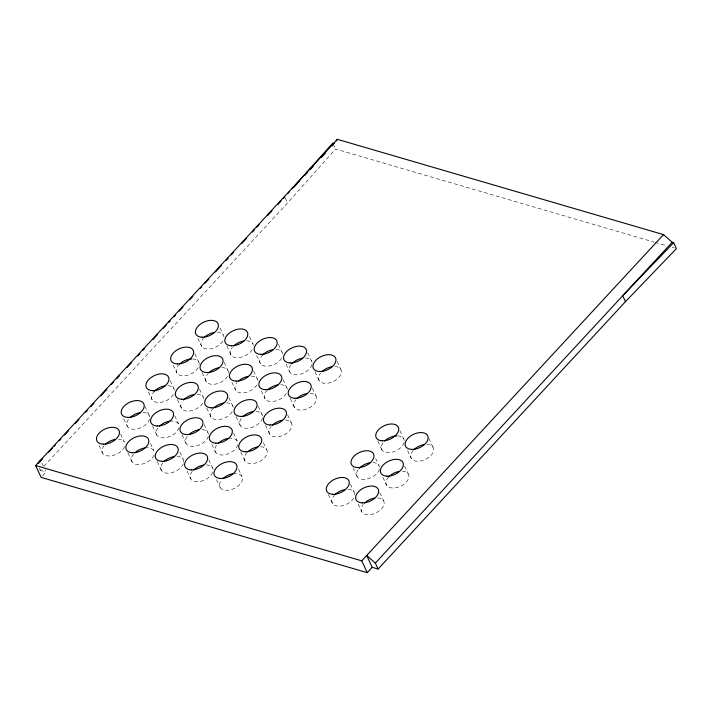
<?xml version="1.0" encoding="UTF-8"?>
<svg xmlns="http://www.w3.org/2000/svg" width="712" height="712" viewBox="0 0 712 712"><rect width="100%" height="100%" fill="white"/><g stroke="black" fill="none" stroke-linecap="round" stroke-linejoin="round"><path stroke-width="0.53" stroke-dasharray="3.56 2.67" d="M43.966 466.235L287.559 202.938L335.566 149.03L654.034 242.08M39.276 468.336L40.192 470.312L43.209 467.054M42.542 475.847L46.075 472.029L45.15 470.053M655.093 242.392L666.815 245.818M672.137 247.375L674.273 247.998M40.192 470.312L46.075 472.029M333.26 144.091L335.566 149.03M428.829 438.298L432.976 447.18M399.913 430.698L403.597 438.601M407.62 450.598L411.305 458.501M285.263 197.998L287.559 202.938M404.558 466.022L408.243 473.925M377.778 441.031L381.926 449.913M337.114 361.402L340.799 369.305M375.633 458.421L378.855 465.337M382.887 477.343L386.572 485.237M379.816 492.757L383.501 500.661M307.735 352.823L311.42 360.717M314.989 371.735L319.127 380.617M353.045 467.766L357.193 476.657M312.381 388.138L316.066 396.041M350.438 484.178L354.122 492.072M358.154 504.078L361.838 511.973M278.348 344.234L282.032 352.137M286.064 364.135L289.748 372.038M282.993 379.558L286.678 387.453M290.247 398.471L294.394 407.362M328.312 494.502L332.451 503.393M287.639 414.882L291.324 422.777M249.431 336.634L252.653 343.549M256.685 355.555L260.37 363.449M253.614 370.97L257.299 378.873M261.331 390.87L265.015 398.773M258.26 406.294L261.945 414.197M265.514 425.206L269.661 434.098M220.044 328.054L223.265 334.96M226.843 345.979L230.982 354.87M263.369 442.606L266.591 449.512M224.236 362.39L227.911 370.285M231.943 382.291L235.627 390.185M228.881 397.705L232.557 405.609M236.135 416.627L240.273 425.509M197.918 338.378L201.603 346.281M233.527 433.03L237.203 440.933M194.848 353.802L198.532 361.696M240.781 451.951L244.919 460.833M202.101 372.714L206.249 381.605M238.627 469.342L241.849 476.257M199.494 389.126L203.178 397.02M206.747 408.038L210.894 416.929M204.139 424.45L207.824 432.344M211.856 444.35L215.54 452.245M173.176 365.123L176.861 373.017M208.785 459.765L212.47 467.668M216.501 479.674L220.186 487.569M170.115 380.537L173.799 388.44M177.368 399.45L181.507 408.341M174.76 415.861L178.445 423.765M182.014 434.774L186.152 443.665M179.86 452.173L183.091 459.08M187.123 471.086L190.798 478.989M148.443 391.858L152.128 399.752M144.919 406.285L149.057 415.176M152.626 426.194L156.774 435.077M150.481 443.585L153.703 450.5M157.272 461.518L161.419 470.401M123.71 418.594L127.395 426.497M120.64 434.017L124.324 441.912A12.246 7.334 -25 0 0 118.379 439.153M127.893 452.93L132.04 461.812M98.968 445.329L102.653 453.233M41.928 463.138L43.307 466.102M192.587 358.946A12.246 7.334 -25 0 1 199.04 365.576M198.132 367.775A12.246 7.334 -25 0 1 181.489 375.651A12.246 7.334 -25 0 1 178.881 364.784M173.399 394.51A12.246 7.334 -25 0 1 156.756 402.387A12.246 7.334 -25 0 1 154.148 391.52M167.845 385.682A12.246 7.334 -25 0 1 174.44 390.247M149.573 419.057A12.246 7.334 -25 0 1 133.794 429.256A12.246 7.334 -25 0 1 128.801 418.968M143.112 412.417A12.246 7.334 -25 0 1 149.707 416.983M221.966 367.526A12.246 7.334 -25 0 1 228.427 374.165M227.52 376.354A12.246 7.334 -25 0 1 210.877 384.231A12.246 7.334 -25 0 1 208.269 373.373M202.778 403.09A12.246 7.334 -25 0 1 187.461 411.1A12.246 7.334 -25 0 1 181.907 402.271M197.233 394.27A12.246 7.334 -25 0 1 203.828 398.827M178.952 427.636A12.246 7.334 -25 0 1 162.719 437.836A12.246 7.334 -25 0 1 158.794 426.844M169.625 421.184A12.246 7.334 -25 0 1 179.086 425.571M256.898 384.943A12.246 7.334 -25 0 1 240.683 392.873A12.246 7.334 -25 0 1 237.034 382.664M251.354 376.114A12.246 7.334 -25 0 1 257.94 380.68M232.165 411.678A12.246 7.334 -25 0 1 215.522 419.555A12.246 7.334 -25 0 1 212.915 408.688M226.612 402.85A12.246 7.334 -25 0 1 233.207 407.415M208.331 436.225A12.246 7.334 -25 0 1 192.107 446.415A12.246 7.334 -25 0 1 188.173 435.433M201.879 429.594A12.246 7.334 -25 0 1 208.474 434.151M286.277 393.522A12.246 7.334 -25 0 1 269.634 401.399A12.246 7.334 -25 0 1 267.027 390.541M280.733 384.702A12.246 7.334 -25 0 1 287.328 389.259M262.452 418.069A12.246 7.334 -25 0 1 246.218 428.268A12.246 7.334 -25 0 1 242.294 417.276M256 411.438A12.246 7.334 -25 0 1 262.586 416.004M237.719 444.813A12.246 7.334 -25 0 1 221.485 455.004A12.246 7.334 -25 0 1 217.56 444.012M228.392 438.352A12.246 7.334 -25 0 1 237.852 442.739M310.112 393.282A12.246 7.334 -25 0 1 315.363 402.6A12.246 7.334 -25 0 1 299.165 410.005A12.246 7.334 -25 0 1 295.8 399.832M285.378 420.027A12.246 7.334 -25 0 1 290.621 429.336A12.246 7.334 -25 0 1 274.423 436.75A12.246 7.334 -25 0 1 271.067 426.568M260.645 446.762A12.246 7.334 -25 0 1 265.727 456.321A12.246 7.334 -25 0 1 249.129 463.387A12.246 7.334 -25 0 1 246.939 452.601M124.618 446.513A12.246 7.334 -25 0 1 108.598 455.983A12.246 7.334 -25 0 1 104.059 445.703M153.997 455.102A12.246 7.334 -25 0 1 137.532 464.544A12.246 7.334 -25 0 1 134.052 453.58M144.892 447.919A12.246 7.334 -25 0 1 154.353 452.307M177.137 456.33A12.246 7.334 -25 0 1 183.598 462.96M183.376 463.681A12.246 7.334 -25 0 1 167.365 473.16A12.246 7.334 -25 0 1 162.826 462.871M212.763 472.27A12.246 7.334 -25 0 1 196.298 481.713A12.246 7.334 -25 0 1 192.819 470.748M206.525 464.909A12.246 7.334 -25 0 1 213.119 469.475M233.038 473.676A12.246 7.334 -25 0 1 241.947 481.348A12.246 7.334 -25 0 1 225.829 490.31A12.246 7.334 -25 0 1 221.592 480.039M222.874 341.03A12.246 7.334 -25 0 1 206.231 348.907A12.246 7.334 -25 0 1 203.623 338.049M217.32 332.21A12.246 7.334 -25 0 1 223.915 336.767M252.253 349.619A12.246 7.334 -25 0 1 236.037 357.558A12.246 7.334 -25 0 1 232.388 347.34M246.699 340.79A12.246 7.334 -25 0 1 253.294 345.356M281.632 358.207A12.246 7.334 -25 0 1 265.425 366.137A12.246 7.334 -25 0 1 261.776 355.92M276.087 349.378A12.246 7.334 -25 0 1 282.682 353.944M311.927 364.597A12.246 7.334 -25 0 1 296.156 374.806A12.246 7.334 -25 0 1 291.155 364.508M305.466 357.958A12.246 7.334 -25 0 1 312.061 362.524M334.854 366.547A12.246 7.334 -25 0 1 340.096 375.865A12.246 7.334 -25 0 1 323.898 383.27A12.246 7.334 -25 0 1 320.534 373.097M348.177 489.322A12.246 7.334 -25 0 1 354.629 495.952M353.722 498.142A12.246 7.334 -25 0 1 337.079 506.018A12.246 7.334 -25 0 1 334.471 495.16M379.371 469.217A12.246 7.334 -25 0 1 363.592 479.416A12.246 7.334 -25 0 1 358.599 469.128M372.91 462.577A12.246 7.334 -25 0 1 379.505 467.143M404.105 442.481A12.246 7.334 -25 0 1 388.334 452.681A12.246 7.334 -25 0 1 383.332 442.392M397.643 435.842A12.246 7.334 -25 0 1 404.238 440.408M377.556 497.902A12.246 7.334 -25 0 1 382.798 507.22A12.246 7.334 -25 0 1 366.6 514.625A12.246 7.334 -25 0 1 363.245 504.452M402.289 471.166A12.246 7.334 -25 0 1 407.371 480.725A12.246 7.334 -25 0 1 390.781 487.791A12.246 7.334 -25 0 1 388.592 477.004M427.031 444.43A12.246 7.334 -25 0 1 432.113 453.989A12.246 7.334 -25 0 1 415.514 461.056A12.246 7.334 -25 0 1 413.325 450.269"/><path stroke-width="1.07" d="M38.056 463.548L40.548 460.183M336.135 141.012L337.381 139.33L663.531 234.622L672.173 242.267L673.641 242.694L676.4 248.622L625.456 301.666L378.09 569.039L372.216 567.322L366.689 555.476L375.331 563.112L378.09 569.039M287.755 193.691L289.232 192.035M292.187 188.716L332.798 143.112L334.275 143.539M372.216 567.322L367.267 572.671L41.127 477.378L35.6 465.523L337.381 139.33M38.938 462.756L42.711 458.679M48.745 452.156L52.519 448.079M54.023 446.451L55.536 444.822M59.301 440.746L60.814 439.117M64.587 435.041L68.352 430.965M75.143 423.631L78.916 419.555M85.698 412.212L87.211 410.584M90.976 406.507L93.993 403.25M100.784 395.917L106.818 389.393M111.339 384.498L113.6 382.059M116.617 378.793L119.634 375.536M127.181 367.383L131.702 362.488M137.736 355.973L139.997 353.526M143.014 350.26L144.527 348.631M152.822 339.668L157.343 334.774M163.377 328.25L166.394 324.992M168.655 322.545L170.168 320.916M173.933 316.84L175.446 315.211M179.219 311.135L182.984 307.059M189.775 299.725L192.792 296.459M200.33 288.307L201.843 286.678M204.86 283.421L208.625 279.344M215.416 272.011L221.45 265.487M225.971 260.592L228.232 258.153M231.249 254.887L233.518 252.44M241.813 243.477L246.334 238.582M252.368 232.067L254.629 229.62M256.898 227.173L259.159 224.725M267.454 215.763L271.975 210.868M278.009 204.353L281.026 201.087M283.287 198.639L284.8 197.01M293.789 187.292L299.04 181.622M305.039 175.134L307.281 172.705M310.281 169.465L313.28 166.225M321.53 157.308L325.277 153.258M332.023 145.969L333.519 144.349M35.6 465.523L361.74 560.825L663.531 234.622M375.331 563.112L672.173 242.267M673.641 242.694L622.697 295.738L625.456 301.666M361.74 560.825L367.267 572.671M179.558 364.099A12.246 7.334 -25 0 1 191.661 358.937M154.148 391.52A12.246 7.334 -25 0 1 164.979 385.86M130.091 417.57A12.246 7.334 -25 0 1 140.246 412.604M208.945 372.679A12.246 7.334 -25 0 1 219.1 367.712M183.527 400.108A12.246 7.334 -25 0 1 194.367 394.448M159.47 426.159A12.246 7.334 -25 0 1 169.625 421.184M238.324 381.267A12.246 7.334 -25 0 1 248.479 376.292M213.591 408.003A12.246 7.334 -25 0 1 223.746 403.037M188.858 434.738A12.246 7.334 -25 0 1 199.013 429.772M267.712 389.856A12.246 7.334 -25 0 1 277.867 384.88M242.97 416.591A12.246 7.334 -25 0 1 253.125 411.616M218.237 443.327A12.246 7.334 -25 0 1 228.392 438.352M297.091 398.435A12.246 7.334 -25 0 1 307.246 393.469M272.358 425.171A12.246 7.334 -25 0 1 282.513 420.205M247.616 451.915A12.246 7.334 -25 0 1 257.771 446.94M105.349 444.306A12.246 7.334 -25 0 1 115.504 439.34M134.737 452.894A12.246 7.334 -25 0 1 144.892 447.919M164.116 461.483A12.246 7.334 -25 0 1 174.271 456.508M193.504 470.062A12.246 7.334 -25 0 1 203.659 465.096M222.883 478.651A12.246 7.334 -25 0 1 233.038 473.676M204.3 337.355A12.246 7.334 -25 0 1 214.454 332.388M233.678 345.943A12.246 7.334 -25 0 1 243.833 340.977M262.381 355.217A12.246 7.334 -25 0 1 273.221 349.556M291.769 363.805A12.246 7.334 -25 0 1 302.6 358.145M321.824 371.7A12.246 7.334 -25 0 1 331.988 366.725M335.147 494.466A12.246 7.334 -25 0 1 345.302 489.5M359.204 468.416A12.246 7.334 -25 0 1 370.044 462.764M384.622 440.995A12.246 7.334 -25 0 1 396.718 435.842M364.535 503.055A12.246 7.334 -25 0 1 374.69 498.08M388.592 477.004A12.246 7.334 -25 0 1 399.423 471.344M414.001 449.583A12.246 7.334 -25 0 1 424.165 444.608M103.08 444.137A12.246 7.334 -25 0 0 119.447 431.873A12.246 7.334 -25 0 0 101.371 431.161A12.246 7.334 -25 0 0 103.08 444.137M127.813 417.401A12.246 7.334 -25 0 0 144.18 405.137A12.246 7.334 -25 0 0 126.104 404.425A12.246 7.334 -25 0 0 127.813 417.401M152.546 390.666A12.246 7.334 -25 0 0 168.913 378.401A12.246 7.334 -25 0 0 150.846 377.68A12.246 7.334 -25 0 0 152.546 390.666M177.288 363.921A12.246 7.334 -25 0 0 193.655 351.657A12.246 7.334 -25 0 0 175.579 350.945A12.246 7.334 -25 0 0 177.288 363.921M202.021 337.185A12.246 7.334 -25 0 0 218.388 324.921A12.246 7.334 -25 0 0 200.312 324.209A12.246 7.334 -25 0 0 202.021 337.185M132.459 452.725A12.246 7.334 -25 0 0 148.826 440.461A12.246 7.334 -25 0 0 130.75 439.74A12.246 7.334 -25 0 0 132.459 452.725M157.192 425.99A12.246 7.334 -25 0 0 173.559 413.717A12.246 7.334 -25 0 0 155.492 413.005A12.246 7.334 -25 0 0 157.192 425.99M181.934 399.245A12.246 7.334 -25 0 0 198.301 386.981A12.246 7.334 -25 0 0 180.225 386.269A12.246 7.334 -25 0 0 181.934 399.245M206.667 372.51A12.246 7.334 -25 0 0 223.034 360.245A12.246 7.334 -25 0 0 204.958 359.533A12.246 7.334 -25 0 0 206.667 372.51M231.409 345.774A12.246 7.334 -25 0 0 247.776 333.51A12.246 7.334 -25 0 0 229.7 332.798A12.246 7.334 -25 0 0 231.409 345.774M260.788 354.353A12.246 7.334 -25 0 0 277.155 342.089A12.246 7.334 -25 0 0 259.079 341.377A12.246 7.334 -25 0 0 260.788 354.353M236.055 381.098A12.246 7.334 -25 0 0 252.422 368.834A12.246 7.334 -25 0 0 234.346 368.113A12.246 7.334 -25 0 0 236.055 381.098M211.313 407.834A12.246 7.334 -25 0 0 227.68 395.569A12.246 7.334 -25 0 0 209.604 394.857A12.246 7.334 -25 0 0 211.313 407.834M186.58 434.569A12.246 7.334 -25 0 0 202.947 422.305A12.246 7.334 -25 0 0 184.871 421.593A12.246 7.334 -25 0 0 186.58 434.569M161.838 461.305A12.246 7.334 -25 0 0 178.205 449.041A12.246 7.334 -25 0 0 160.138 448.329A12.246 7.334 -25 0 0 161.838 461.305M191.225 469.893A12.246 7.334 -25 0 0 207.593 457.629A12.246 7.334 -25 0 0 189.517 456.917A12.246 7.334 -25 0 0 191.225 469.893M215.959 443.158A12.246 7.334 -25 0 0 232.326 430.893A12.246 7.334 -25 0 0 214.25 430.182A12.246 7.334 -25 0 0 215.959 443.158M240.701 416.422A12.246 7.334 -25 0 0 257.068 404.149A12.246 7.334 -25 0 0 238.992 403.437A12.246 7.334 -25 0 0 240.701 416.422M265.434 389.678A12.246 7.334 -25 0 0 281.801 377.413A12.246 7.334 -25 0 0 263.725 376.701A12.246 7.334 -25 0 0 265.434 389.678M290.167 362.942A12.246 7.334 -25 0 0 306.534 350.678A12.246 7.334 -25 0 0 288.467 349.966A12.246 7.334 -25 0 0 290.167 362.942M319.555 371.531A12.246 7.334 -25 0 0 335.922 359.266A12.246 7.334 -25 0 0 317.846 358.545A12.246 7.334 -25 0 0 319.555 371.531M294.812 398.266A12.246 7.334 -25 0 0 311.18 386.002A12.246 7.334 -25 0 0 293.113 385.29A12.246 7.334 -25 0 0 294.812 398.266M270.079 425.002A12.246 7.334 -25 0 0 286.447 412.738A12.246 7.334 -25 0 0 268.371 412.026A12.246 7.334 -25 0 0 270.079 425.002M245.346 451.737A12.246 7.334 -25 0 0 261.713 439.473A12.246 7.334 -25 0 0 243.638 438.761A12.246 7.334 -25 0 0 245.346 451.737M220.604 478.482A12.246 7.334 -25 0 0 236.971 466.209A12.246 7.334 -25 0 0 218.895 465.497A12.246 7.334 -25 0 0 220.604 478.482M357.611 467.562A12.246 7.334 -25 0 0 373.978 455.297A12.246 7.334 -25 0 0 355.902 454.585A12.246 7.334 -25 0 0 357.611 467.562M382.344 440.826A12.246 7.334 -25 0 0 398.711 428.562A12.246 7.334 -25 0 0 380.644 427.841A12.246 7.334 -25 0 0 382.344 440.826M411.732 449.406A12.246 7.334 -25 0 0 428.099 437.141A12.246 7.334 -25 0 0 410.023 436.429A12.246 7.334 -25 0 0 411.732 449.406M386.99 476.15A12.246 7.334 -25 0 0 403.357 463.877A12.246 7.334 -25 0 0 385.29 463.165A12.246 7.334 -25 0 0 386.99 476.15M332.878 494.297A12.246 7.334 -25 0 0 349.245 482.033A12.246 7.334 -25 0 0 331.169 481.321A12.246 7.334 -25 0 0 332.878 494.297M362.257 502.886A12.246 7.334 -25 0 0 378.624 490.621A12.246 7.334 -25 0 0 360.548 489.909A12.246 7.334 -25 0 0 362.257 502.886"/></g></svg>
